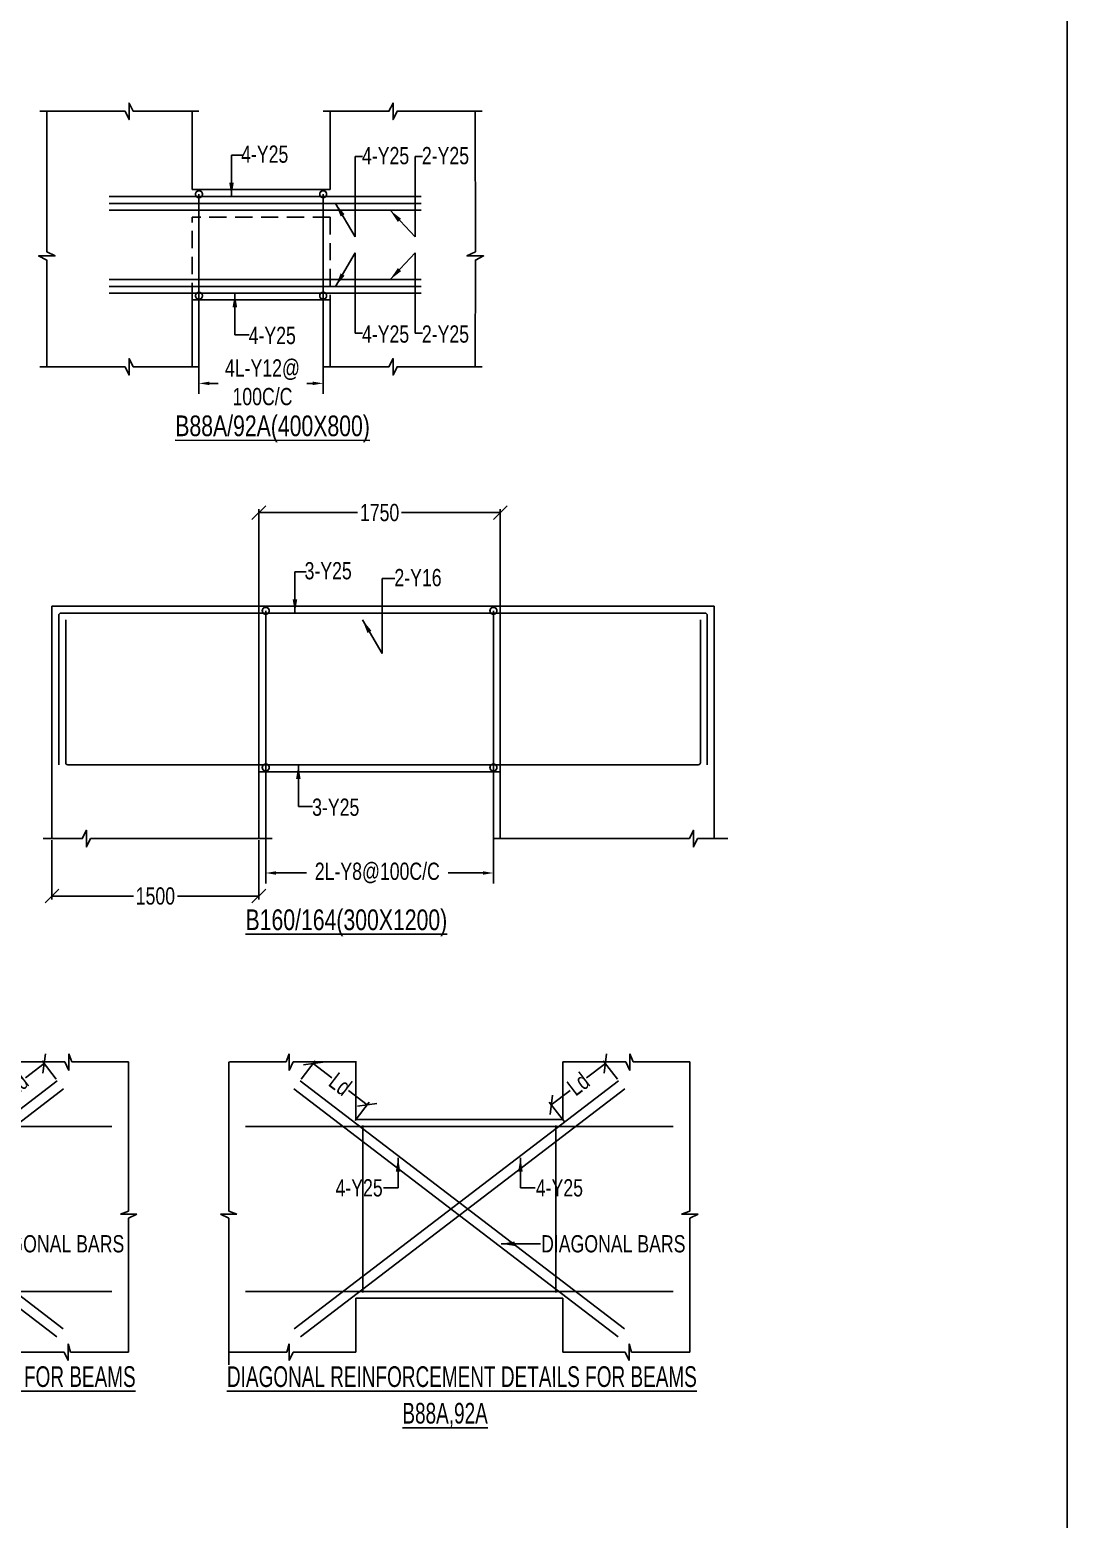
# Model space of a CAD drawing. Header units: millimetres. Extents: x 0 to 31744305, y -21599035 to 0.
# Drawn here: x 31672087 to 31679606, y -21259889 to -21249088 of the extents above; entities that cross this region are included whole.
import ezdxf

# ---------------------------------------------------------------- set-up
doc = ezdxf.new("R2010")
doc.units = ezdxf.units.MM
doc.header["$LTSCALE"] = 1000
doc.header["$MEASUREMENT"] = 0
doc.header["$PDMODE"] = 3
for name, pattern in [('CONTINOUS', [0]), ('CONTINU', [0]), ('HIDDEN', [0.375, 0.25, -0.125])]:
    doc.linetypes.add(name, pattern=pattern)
for name, color, linetype in [('-S-ARROW', 253, 'Continuous'), ('-S-MISC', 8, 'Continuous'), ('-S-STIRUP', 11, 'Continuous'), ('-STR-BEAM', 7, 'CONTINU'), ('-STR-COLUMN', 5, 'HIDDEN'), ('-STR-REINF', 3, 'Continuous'), ('-STR-RF-DIM', 8, 'CONTINOUS'), ('-STR-TEXT', 6, 'Continuous'), ('COL', 5, 'Continuous'), ('cut lines', 8, 'Continuous'), ('dim', 8, 'Continuous'), ('rein', 3, 'Continuous'), ('rings', 252, 'Continuous'), ('S-BEAM', 7, 'Continuous'), ('S-DIM', 7, 'Continuous'), ('SEC TEXT', 9, 'Continuous'), ('SLAB LINE', 254, 'HIDDEN')]:
    doc.layers.add(name, color=color, linetype=linetype)
doc.styles.add('BEAM-LS', font='romans.shx', dxfattribs={"width": 0.8})
doc.styles.add('sd', font='ARIALN.TTF')
doc.styles.add('SOBHA', font='swisscl.ttf')
doc.styles.add('sobha.sed', font='swisscl.ttf')
doc.dimstyles.new('S-50', dxfattribs={"dimscale": 50, "dimtxt": 2.5, "dimasz": 2, "dimexe": 0.5, "dimexo": 0.25, "dimgap": 0.25, "dimtad": 0, "dimdec": 0, "dimrnd": 0.0005, "dimzin": 0, "dimdsep": 46, "dimtxsty": 'sobha.sed', "dimblk": 'OBLIQUE', "dimcen": 0.09, "dimclrd": 8, "dimclre": 8, "dimclrt": 6, "dimadec": 0, "dimazin": 0, "dimtfac": 1, "dimtdec": 0, "dimtofl": 0, "dimtmove": 2, "dimatfit": 3, "dimfxl": 0.18, "dimtolj": 1, "dimtzin": 0, "dimlwd": -1, "dimlwe": -1, "dimarcsym": 0})
doc.dimstyles.new('S-DIM50', dxfattribs={"dimscale": 50, "dimtxt": 2.5, "dimasz": 1.5, "dimexe": 1.5, "dimexo": 1, "dimgap": 0.5, "dimtad": 0, "dimdec": 0, "dimzin": 0, "dimdsep": 46, "dimtxsty": 'SOBHA', "dimcen": 0.09, "dimclrd": 256, "dimclre": 256, "dimclrt": 6, "dimadec": 5, "dimazin": 0, "dimtfac": 1, "dimtdec": 0, "dimtofl": 0, "dimtmove": 0, "dimatfit": 3, "dimfxl": 0.18, "dimtolj": 1, "dimtzin": 0, "dimlwd": -1, "dimlwe": -1, "dimarcsym": 0})
doc.dimstyles.new('STIRUP', dxfattribs={"dimscale": 50, "dimtxt": 2.5, "dimasz": 2.2, "dimexe": 0, "dimexo": 0, "dimgap": 0.5, "dimtad": 0, "dimdec": 0, "dimzin": 0, "dimdsep": 46, "dimtxsty": 'BEAM-LS', "dimblk": 'DOTSMALL', "dimcen": 0.09, "dimclrd": 256, "dimclre": 256, "dimclrt": 256, "dimadec": 5, "dimazin": 0, "dimtfac": 1, "dimtdec": 0, "dimtofl": 0, "dimtmove": 0, "dimatfit": 3, "dimldrblk": 'DOTSMALL', "dimfxl": 0, "dimfxlon": 1, "dimtolj": 1, "dimtzin": 0, "dimlwd": -1, "dimlwe": -1, "dimarcsym": 0})

# ---------------------------------------------------------------- blocks, each defined once
blk = doc.blocks.new('_OBLIQUE')
at = {"color": 0, "linetype": 'ByBlock'}
blk.add_line((-0.5, -0.5), (0.5, 0.5), dxfattribs=at)
blk = doc.blocks.new('*D875')
at = {"layer": 'Defpoints', "color": 0, "transparency": 16777216}
for p in [(31672191.12852166, -21256583.90729055), (31672286.46278351, -21256708.5110834), (31671895.0406443, -21257007.98784784)]:
    blk.add_point(p, dxfattribs=at)
at = {"layer": 'dim', "color": 8, "transparency": 16777216}
for p, q in [((31672191.12852166, -21256583.90729055), (31672055.14562362, -21256687.94769667)), ((31672278.86719354, -21256698.58349493), (31672175.93734171, -21256564.0521136)), ((31671799.70638243, -21256883.38405499), (31671935.68928048, -21256779.34364889)), ((31671887.44505433, -21256998.06025936), (31671784.51520249, -21256863.52887804))]:
    blk.add_line(p, q, dxfattribs=at)
at = {"layer": 'dim', "color": 8, "transparency": 16777216, "xscale": 100, "yscale": 100, "zscale": 100}
for p, rotation in [((31672191.12852166, -21256583.90729055), 37.41957378879141), ((31671799.70638243, -21256883.38405499), 217.4195737887914)]:
    blk.add_blockref('_OBLIQUE', p, dxfattribs=dict(at, rotation=rotation))
at = {"layer": 'dim', "color": 6, "transparency": 16777216, "insert": (31671995.41745205, -21256733.64567278), "char_height": 125, "attachment_point": 5, "rotation": 37.41957378879141, "style": 'sobha.sed'}
blk.add_mtext('\\A1;Ld', dxfattribs=at)
blk = doc.blocks.new('*D884')
at = {"layer": '-STR-RF-DIM', "transparency": 16777216}
for p, q in [((31673797.30491067, -21254380.69489364), (31673797.30491067, -21255277.56171305)), ((31675447.60137615, -21254437.63517562), (31675447.60137615, -21255277.56171305)), ((31673872.30491068, -21255202.56171304), (31674091.9244119, -21255202.56171304)), ((31675372.60137616, -21255202.56171304), (31675119.97159407, -21255202.56171304))]:
    blk.add_line(p, q, dxfattribs=at)
for points in [[(31673872.30491068, -21255190.06171305), (31673872.30491068, -21255215.06171304), (31673797.30491067, -21255202.56171304)], [(31675372.60137616, -21255190.06171305), (31675372.60137616, -21255215.06171304), (31675447.60137615, -21255202.56171304)]]:
    blk.add_solid(points, dxfattribs=at)
at = {"layer": 'Defpoints', "color": 0, "transparency": 16777216}
for p in [(31673797.30491067, -21254380.69489364, 178586.5908789217), (31675447.60137615, -21254437.63517562, 178586.5908513763), (31675447.60137615, -21255202.56171304)]:
    blk.add_point(p, dxfattribs=at)
at = {"layer": '-STR-RF-DIM', "color": 6, "transparency": 16777216, "insert": (31674605.94800298, -21255202.56171304), "char_height": 125, "attachment_point": 5, "style": 'SOBHA'}
blk.add_mtext('\\A1;2L-Y8@100C/C', dxfattribs=at)
blk = doc.blocks.new('_DotSmall')
at = {"color": 0, "linetype": 'ByBlock', "const_width": 0.5}
blk.add_lwpolyline([(-0.0625, 0, 1), (0.0625, 0, 1)], format="xyb", close=True, dxfattribs=at)
blk = doc.blocks.new('*D885')
at = {"layer": '-S-STIRUP', "ltscale": 100, "transparency": 16777216}
blk.add_line((31673797.30491131, -21254437.63517562), (31673797.30491131, -21253300.92127859), dxfattribs=at)
at = {"layer": 'Defpoints', "color": 0, "linetype": 'CONTINU', "ltscale": 100, "transparency": 16777216}
for p in [(31673797.3049102, -21253300.92127859), (31673797.30491131, -21253300.92127859), (31673797.30491021, -21254437.63517562)]:
    blk.add_point(p, dxfattribs=at)
at = {"layer": '-S-STIRUP', "linetype": 'CONTINU', "ltscale": 100, "transparency": 16777216, "xscale": 100, "yscale": 100, "zscale": 100}
for p, rotation in [((31673797.30491131, -21253300.92127859), 90), ((31673797.30491131, -21254437.63517562), 270)]:
    blk.add_blockref('_DotSmall', p, dxfattribs=dict(at, rotation=rotation))
blk = doc.blocks.new('*D883')
at = {"layer": '-S-STIRUP', "ltscale": 100, "transparency": 16777216}
blk.add_line((31675447.60137608, -21254437.63517562), (31675447.60137608, -21253300.92127859), dxfattribs=at)
at = {"layer": 'Defpoints', "color": 0, "linetype": 'CONTINU', "ltscale": 100, "transparency": 16777216}
for p in [(31675447.60137617, -21253300.92127859), (31675447.60137608, -21253300.92127859), (31675447.60137616, -21254437.63517562)]:
    blk.add_point(p, dxfattribs=at)
at = {"layer": '-S-STIRUP', "linetype": 'CONTINU', "ltscale": 100, "transparency": 16777216, "xscale": 100, "yscale": 100, "zscale": 100}
for p, rotation in [((31675447.60137608, -21253300.92127859), 90), ((31675447.60137608, -21254437.63517562), 270)]:
    blk.add_blockref('_DotSmall', p, dxfattribs=dict(at, rotation=rotation))
blk = doc.blocks.new('*D886')
at = {"layer": 'Defpoints', "color": 0, "transparency": 16777216}
for p in [(31675497.60137553, -21252589.50456144), (31673747.45784423, -21254467.9208243, 1.4671422686e-06), (31675497.60137553, -21254467.9208243, 2.2541115826e-06)]:
    blk.add_point(p, dxfattribs=at)
at = {"layer": 'S-DIM', "color": 8, "transparency": 16777216}
for p, q in [((31673747.45784423, -21254455.4208243), (31673747.45784423, -21252564.50456144)), ((31673747.45784423, -21252589.50456144), (31674463.11774881, -21252589.50456144)), ((31675497.60137553, -21252589.50456144), (31674781.94147095, -21252589.50456144)), ((31675497.60137553, -21254455.4208243), (31675497.60137553, -21252564.50456144))]:
    blk.add_line(p, q, dxfattribs=at)
at = {"layer": 'S-DIM', "color": 8, "transparency": 16777216, "xscale": 100, "yscale": 100, "zscale": 100, "rotation": 180}
blk.add_blockref('_OBLIQUE', (31673747.45784423, -21252589.50456144), dxfattribs=at)
at = {"layer": 'S-DIM', "color": 8, "transparency": 16777216, "xscale": 100, "yscale": 100, "zscale": 100}
blk.add_blockref('_OBLIQUE', (31675497.60137553, -21252589.50456144), dxfattribs=at)
at = {"layer": 'S-DIM', "color": 6, "transparency": 16777216, "insert": (31674622.52960989, -21252589.50456144), "char_height": 125, "attachment_point": 5, "style": 'sobha.sed'}
blk.add_mtext('\\A1;1750', dxfattribs=at)
blk = doc.blocks.new('*D889')
at = {"layer": 'Defpoints', "color": 0, "transparency": 16777216}
for p in [(31676258.70544766, -21256583.90729056), (31676354.03970952, -21256708.5110834), (31675962.6175703, -21257007.98784783)]:
    blk.add_point(p, dxfattribs=at)
at = {"layer": 'dim', "color": 8, "transparency": 16777216}
for p, q in [((31676258.70544766, -21256583.90729056), (31676122.72254962, -21256687.94769667)), ((31676346.44411954, -21256698.58349493), (31676243.51426772, -21256564.0521136)), ((31675867.28330844, -21256883.38405499), (31676003.2662065, -21256779.34364889)), ((31675955.02198032, -21256998.06025936), (31675852.0921285, -21256863.52887804))]:
    blk.add_line(p, q, dxfattribs=at)
at = {"layer": 'dim', "color": 8, "transparency": 16777216, "xscale": 100, "yscale": 100, "zscale": 100}
for p, rotation in [((31676258.70544766, -21256583.90729056), 37.41957378879141), ((31675867.28330844, -21256883.38405499), 217.4195737887914)]:
    blk.add_blockref('_OBLIQUE', p, dxfattribs=dict(at, rotation=rotation))
at = {"layer": 'dim', "color": 6, "transparency": 16777216, "insert": (31676062.99437805, -21256733.64567278), "char_height": 125, "attachment_point": 5, "rotation": 37.41957378879141, "style": 'sobha.sed'}
blk.add_mtext('\\A1;Ld', dxfattribs=at)
blk = doc.blocks.new('*D890')
at = {"layer": 'Defpoints', "color": 0, "transparency": 16777216}
for p in [(31674141.15259949, -21256583.90729057), (31674045.81833765, -21256708.5110834), (31674437.24047687, -21257007.98784783)]:
    blk.add_point(p, dxfattribs=at)
at = {"layer": 'dim', "color": 8, "transparency": 16777216}
for p, q in [((31674053.41392762, -21256698.58349493), (31674156.34377944, -21256564.05211362)), ((31674141.15259949, -21256583.90729057), (31674277.13549754, -21256687.94769668)), ((31674532.57473872, -21256883.38405499), (31674396.59184067, -21256779.34364889)), ((31674444.83606683, -21256998.06025935), (31674547.76591867, -21256863.52887804))]:
    blk.add_line(p, q, dxfattribs=at)
at = {"layer": 'dim', "color": 8, "transparency": 16777216, "xscale": 100, "yscale": 100, "zscale": 100}
for p, rotation in [((31674141.15259949, -21256583.90729057), 142.5804262117349), ((31674532.57473872, -21256883.38405499), 322.5804262117349)]:
    blk.add_blockref('_OBLIQUE', p, dxfattribs=dict(at, rotation=rotation))
at = {"layer": 'dim', "color": 6, "transparency": 16777216, "insert": (31674336.86366911, -21256733.64567278), "char_height": 125, "attachment_point": 5, "rotation": 322.5804262117349, "style": 'sobha.sed'}
blk.add_mtext('\\A1;Ld', dxfattribs=at)
blk = doc.blocks.new('*D891')
at = {"layer": '-STR-RF-DIM', "transparency": 16777216}
for p, q in [((31673313.39574052, -21251016.75625566), (31673313.39574052, -21251727.18279311)), ((31674213.39574176, -21251016.75625566), (31674213.39574176, -21251727.18279311)), ((31673388.39574052, -21251652.18279311), (31673451.90983027, -21251652.18279311)), ((31674138.39574176, -21251652.18279311), (31674094.88165203, -21251652.18279311))]:
    blk.add_line(p, q, dxfattribs=at)
for points in [[(31673388.39574052, -21251639.6827931), (31673388.39574052, -21251664.6827931), (31673313.39574052, -21251652.18279311)], [(31674138.39574176, -21251639.6827931), (31674138.39574176, -21251664.6827931), (31674213.39574176, -21251652.18279311)]]:
    blk.add_solid(points, dxfattribs=at)
at = {"layer": 'Defpoints', "color": 0, "transparency": 16777216}
for p in [(31673313.39574052, -21251016.75625566, 178586.5908676869), (31674213.39574176, -21251016.75625566, 178586.5908676869), (31674213.39574176, -21251652.18279311)]:
    blk.add_point(p, dxfattribs=at)
at = {"layer": '-STR-RF-DIM', "color": 6, "transparency": 16777216, "char_height": 125, "attachment_point": 5, "style": 'SOBHA'}
for s, insert in [('\\A1;4L-Y12@', (31673773.39574114, -21251553.01011944)), ('\\A1;100C/C', (31673773.39574114, -21251748.69327802))]:
    blk.add_mtext(s, dxfattribs=dict(at, insert=insert))
blk = doc.blocks.new('*D892')
at = {"layer": '-S-STIRUP', "ltscale": 100, "transparency": 16777216}
blk.add_line((31674213.39574188, -21251016.75625568), (31674213.39574188, -21250280.04235864), dxfattribs=at)
at = {"layer": 'Defpoints', "color": 0, "linetype": 'CONTINU', "ltscale": 100, "transparency": 16777216}
for p in [(31674213.39574178, -21250280.04235864), (31674213.39574188, -21250280.04235864), (31674213.39574178, -21251016.75625568, -3.05022404063e-05)]:
    blk.add_point(p, dxfattribs=at)
at = {"layer": '-S-STIRUP', "linetype": 'CONTINU', "ltscale": 100, "transparency": 16777216, "xscale": 100, "yscale": 100, "zscale": 100}
for p, rotation in [((31674213.39574188, -21250280.04235864), 90), ((31674213.39574188, -21251016.75625568), 270)]:
    blk.add_blockref('_DotSmall', p, dxfattribs=dict(at, rotation=rotation))
blk = doc.blocks.new('*D893')
at = {"layer": '-S-STIRUP', "ltscale": 100, "transparency": 16777216}
blk.add_line((31673313.395741, -21251016.75625568), (31673313.395741, -21250280.04235864), dxfattribs=at)
at = {"layer": 'Defpoints', "color": 0, "linetype": 'CONTINU', "ltscale": 100, "transparency": 16777216}
for p in [(31673313.39574054, -21250280.04235864), (31673313.395741, -21250280.04235864), (31673313.39574054, -21251016.75625568, -3.05022404063e-05)]:
    blk.add_point(p, dxfattribs=at)
at = {"layer": '-S-STIRUP', "linetype": 'CONTINU', "ltscale": 100, "transparency": 16777216, "xscale": 100, "yscale": 100, "zscale": 100}
for p, rotation in [((31673313.395741, -21250280.04235864), 90), ((31673313.395741, -21251016.75625568), 270)]:
    blk.add_blockref('_DotSmall', p, dxfattribs=dict(at, rotation=rotation))
blk = doc.blocks.new('*D1145')
at = {"layer": 'Defpoints', "color": 0, "transparency": 16777216}
for p in [(31672247.45784423, -21254952.50341867, -1.38432660606e-05), (31673747.45784423, -21254952.50341867, 8.873724713e-07), (31673747.45784423, -21255370.06281031)]:
    blk.add_point(p, dxfattribs=at)
at = {"layer": 'S-DIM', "color": 8, "transparency": 16777216}
for p, q in [((31672247.45784423, -21254965.00341867), (31672247.45784423, -21255395.06281031)), ((31673747.45784423, -21254965.00341867), (31673747.45784423, -21255395.06281031)), ((31672247.45784423, -21255370.06281031), (31672838.04598316, -21255370.06281031)), ((31673747.45784423, -21255370.06281031), (31673156.8697053, -21255370.06281031))]:
    blk.add_line(p, q, dxfattribs=at)
at = {"layer": 'S-DIM', "color": 8, "transparency": 16777216, "xscale": 100, "yscale": 100, "zscale": 100, "rotation": 180}
blk.add_blockref('_OBLIQUE', (31672247.45784423, -21255370.06281031), dxfattribs=at)
at = {"layer": 'S-DIM', "color": 8, "transparency": 16777216, "xscale": 100, "yscale": 100, "zscale": 100}
blk.add_blockref('_OBLIQUE', (31673747.45784423, -21255370.06281031), dxfattribs=at)
at = {"layer": 'S-DIM', "color": 6, "transparency": 16777216, "insert": (31672997.45784422, -21255370.06281031), "char_height": 125, "attachment_point": 5, "style": 'sobha.sed'}
blk.add_mtext('\\A1;1500', dxfattribs=at)

msp = doc.modelspace()

# ---------------------------------------------------------------- linework, layer by layer
at = {"layer": '-S-MISC', "linetype": 'ByBlock', "ltscale": 1000}
for points, elevation in [([(31673313.39574114, -21249678.85254992), (31672836.90148132, -21249678.85254992), (31672807.03381735, -21249619.19295303), (31672807.03381735, -21249739.35776812), (31672777.18242234, -21249678.85254992), (31672161.00243994, -21249679.096065)], -0.0001080892212019), ([(31674213.39574114, -21249678.85254992), (31674689.89000097, -21249678.85254992), (31674719.75766492, -21249619.19295303), (31674719.75766492, -21249739.35776812), (31674749.60905994, -21249678.85254992), (31675365.78904234, -21249679.096065)], -0.0001080892212019), ([(31672211.00226861, -21251531.62449873), (31672210.26595711, -21250757.76631438), (31672150.60636022, -21250727.89865042), (31672270.77117532, -21250727.89865042), (31672210.26595711, -21250698.04725542), (31672210.78335217, -21249678.85254992)], -0.000106900166083), ([(31675315.78921367, -21251531.62449873), (31675316.52552517, -21250757.76631438), (31675376.18512205, -21250727.89865042), (31675256.02030696, -21250727.89865042), (31675316.52552517, -21250698.04725542), (31675316.00813012, -21249678.85254992)], -0.000106900166083), ([(31673311.84096148, -21251531.62449873), (31672836.90148132, -21251531.62449873), (31672807.03381735, -21251471.96490184), (31672807.03381735, -21251592.12971693), (31672777.18242234, -21251531.62449873), (31672161.00243994, -21251531.8680138)], -0.0001374023981583), ([(31674214.95052081, -21251531.62449873), (31674689.89000097, -21251531.62449873), (31674719.75766492, -21251471.96490184), (31674719.75766492, -21251592.12971693), (31674749.60905994, -21251531.62449873), (31675365.78904234, -21251531.8680138)], -0.0001374023981583), ([(31672184.88631406, -21254952.50341867), (31672467.61498497, -21254952.50341867), (31672497.48264894, -21254892.84382179), (31672497.48264894, -21255013.00863688), (31672527.33404394, -21254952.50341867), (31673843.30166937, -21254952.50341867)], -1.3608660083e-06), ([(31675447.60137553, -21254952.50341867), (31676867.65738489, -21254952.50341867), (31676897.52504885, -21254892.84382179), (31676897.52504885, -21255013.00863688), (31676927.37644386, -21254952.50341867), (31677147.44885254, -21254952.50341867)], 8.460295207e-07)]:
    msp.add_lwpolyline(points, dxfattribs=dict(at, elevation=elevation))
at = {"layer": '-STR-BEAM'}
for p, q in [((31673263.39574114, -21250247.04190435, -0.0001100439938962), (31674263.39574114, -21250247.04190435, -0.0001123964133041)), ((31672247.45784424, -21253267.9208243, 4.339722973e-06), (31677047.44844164, -21253267.9208243, -1.23165630782e-05))]:
    msp.add_line(p, q, dxfattribs=at)
at = {"layer": '-STR-BEAM', "elevation": 5.230624855e-07}
msp.add_lwpolyline([(31679606.42317934, -21264619.36507947), (31644306.42317935, -21264619.36507947), (31644306.42317935, -21235952.81274575), (31679606.42317934, -21235919.36507947)], close=True, dxfattribs=at)
at = {"layer": '-STR-BEAM'}
for points, elevation in [([(31674263.39574114, -21251047.04190435), (31673263.39574114, -21251047.04190435)], -0.0001061553005894), ([(31675497.60137553, -21254467.9208243), (31673747.45784423, -21254467.9208243)], 1.81857030839e-05)]:
    msp.add_lwpolyline(points, dxfattribs=dict(at, elevation=elevation))
at = {"layer": '-STR-COLUMN', "linetype": 'Continuous', "ltscale": 10}
for p, q in [((31673263.39574114, -21250247.04190435, -0.0001061553005894), (31673263.39574114, -21249678.85254992, -0.0001055863789117)), ((31674263.39574114, -21250247.04190435, -0.0001061553005894), (31674263.39574114, -21249678.85254992, -0.0001055863789117)), ((31673263.39574114, -21251047.04190435, -0.0001063560469098), (31673263.39574114, -21251531.62449873, -0.0001058708397505)), ((31674263.39574114, -21251047.04190435, -0.0001063560469098), (31674263.39574114, -21251531.62449873, -0.0001058708397505)), ((31672247.45784424, -21253267.9208243, -3.1136150938e-06), (31672247.45784423, -21254952.50341867, -1.38432660606e-05)), ((31677047.44844164, -21254952.50341867, -2.4985721945e-06), (31677047.44844164, -21253267.9208243, -9.11947276e-07)), ((31673747.45784423, -21254467.9208243, 8.873724713e-07), (31673747.45784423, -21254952.50341867, 8.873724713e-07)), ((31675497.60137553, -21254467.9208243, 1.6743417854e-06), (31675497.60137553, -21254952.50341867, 2.1595489447e-06))]:
    msp.add_line(p, q, dxfattribs=at)
at = {"layer": '-STR-REINF', "ltscale": 10}
for p, q in [((31674923.72611619, -21250297.04190435, -0.0001486953583279), (31672663.39574113, -21250297.04190435, -0.0001241997174349)), ((31674923.72611619, -21250347.04190435, -0.0001486953583279), (31672663.39574113, -21250347.04190435, -0.0001241997174349)), ((31674923.72611619, -21250397.04190435, -0.0001486953583279), (31672663.39574113, -21250397.04190435, -0.0001241997174349)), ((31674923.72611619, -21250899.75670997, -0.0001486953583279), (31672663.39574113, -21250899.75670999, -0.0001241997174349)), ((31674923.72611619, -21250949.75670998, -0.0001486953583279), (31672663.39574113, -21250949.75670998, -0.0001241997174349)), ((31672663.39574113, -21250997.04190435, -0.0001546691029599), (31674923.72611619, -21250997.04190435, -0.0001801200923343)), ((31672297.45784422, -21253332.9208243, -1.38432660606e-05), (31672297.45784422, -21254418.58333962, -1.38432660606e-05)), ((31676982.49766232, -21253317.9208243, -3.72483124318e-05), (31672312.45784423, -21253317.9208243, -1.38432660606e-05)), ((31672347.45784422, -21253367.9208243, -1.38432660606e-05), (31672347.45784422, -21254402.9208243, -1.38432660606e-05)), ((31676947.49766232, -21253367.9208243, -1.33943473282e-05), (31676947.49766232, -21254402.9208243, -3.7361759163e-05)), ((31676997.49766232, -21253332.9208243, -1.33943473282e-05), (31676997.49766232, -21254418.58333964, -3.7361759163e-05)), ((31672362.45784422, -21254417.9208243, -1.38432660606e-05), (31676932.49806057, -21254417.9208243, -3.7361759163e-05))]:
    msp.add_line(p, q, dxfattribs=at)
for centre, start, end in [((31672312.45784423, -21253332.9208243, -1.38432660606e-05), 90, 180), ((31676982.49766232, -21253332.9208243, -1.33943473282e-05), 0, 90), ((31672362.45784422, -21254402.9208243, -1.38432660606e-05), 180, 270), ((31676932.49766232, -21254402.9208243, -3.7361759163e-05), 270, 0)]:
    msp.add_arc(centre, 15, start, end, dxfattribs=at)
at = {"layer": 'COL', "linetype": 'Continuous', "ltscale": 10}
for p, q in [((31674450.01388788, -21256991.29274337), (31674450.01388788, -21256573.10333298)), ((31675949.84415928, -21256991.29274337), (31675949.84415928, -21256573.10333298)), ((31674450.01388788, -21258676.67638212), (31674450.01388788, -21258286.29274337)), ((31675949.84415928, -21258676.67638212), (31675949.84415928, -21258286.29274337))]:
    msp.add_line(p, q, dxfattribs=at)
at = {"layer": 'COL'}
msp.add_line((31675949.84415928, -21256991.29274337), (31675962.61757029, -21257007.98784783), dxfattribs=at)
at = {"layer": 'cut lines', "linetype": 'Continuous', "ltscale": 10}
for p, q in [((31672391.84012963, -21256573.10333298), (31672369.53966962, -21256513.4437361)), ((31672369.53966962, -21256513.4437361), (31672369.53966962, -21256633.60855118)), ((31673945.10054015, -21256573.10333298), (31673967.40100017, -21256513.4437361)), ((31673967.40100017, -21256513.4437361), (31673967.40100017, -21256633.60855118)), ((31676459.41705564, -21256573.10333298), (31676437.11659562, -21256513.4437361)), ((31676437.11659562, -21256513.4437361), (31676437.11659562, -21256633.60855118)), ((31672340.63020976, -21256573.10333298), (31671882.26723328, -21256573.10333298)), ((31672369.53966962, -21256633.60855118), (31672340.63020976, -21256573.10333298)), ((31672803.35706787, -21256573.10333298), (31672391.84012963, -21256573.10333298)), ((31672803.35706787, -21256573.10333298), (31672803.35706787, -21257654.54749674)), ((31673528.92405329, -21256573.10333298), (31673528.92405329, -21257654.54749674)), ((31673533.58360193, -21256573.10333298), (31673945.10054015, -21256573.10333298)), ((31673967.40100017, -21256633.60855118), (31673996.31046003, -21256573.10333298)), ((31673996.31046003, -21256573.10333298), (31674454.67343652, -21256573.10333298)), ((31676408.20713576, -21256573.10333298), (31675949.84415928, -21256573.10333298)), ((31676437.11659562, -21256633.60855118), (31676408.20713576, -21256573.10333298)), ((31676870.93399387, -21256573.10333298), (31676459.41705564, -21256573.10333298)), ((31676870.93399387, -21256573.10333298), (31676870.93399387, -21257654.54749674)), ((31672803.35706787, -21257654.54749674), (31672743.69747099, -21257676.84795675)), ((31672743.69747099, -21257676.84795675), (31672863.86228607, -21257676.84795675)), ((31672863.86228607, -21257676.84795675), (31672803.35706787, -21257705.75741661)), ((31672803.35706787, -21257705.75741661), (31672803.35706787, -21258676.67638212)), ((31673588.58365017, -21257676.84795675), (31673468.41883508, -21257676.84795675)), ((31673468.41883508, -21257676.84795675), (31673528.92405329, -21257705.75741661)), ((31673528.92405329, -21257654.54749674), (31673588.58365017, -21257676.84795675)), ((31673528.92405329, -21257705.75741661), (31673528.92405329, -21258768.70097722)), ((31676870.93399387, -21257654.54749674), (31676811.27439698, -21257676.84795675)), ((31676811.27439698, -21257676.84795675), (31676931.43921206, -21257676.84795675)), ((31676931.43921206, -21257676.84795675), (31676870.93399387, -21257705.75741661)), ((31676870.93399387, -21257705.75741661), (31676870.93399387, -21258676.67638212)), ((31672335.48120524, -21258676.67638212), (31671882.26723328, -21258676.67638212)), ((31672364.37193254, -21258737.18160033), (31672335.48120524, -21258676.67638212)), ((31672381.90094112, -21258676.67638212), (31672364.37193254, -21258617.01678523)), ((31672364.37193254, -21258617.01678523), (31672364.37193254, -21258737.18160033)), ((31672803.35706787, -21258676.67638212), (31672381.90094112, -21258676.67638212)), ((31673528.92405329, -21258676.67638212), (31673950.38018003, -21258676.67638212)), ((31673950.38018003, -21258676.67638212), (31673967.90918861, -21258617.01678523)), ((31673967.90918861, -21258617.01678523), (31673967.90918861, -21258737.18160033)), ((31673967.90918861, -21258737.18160033), (31673996.7999159, -21258676.67638212)), ((31673996.7999159, -21258676.67638212), (31674450.01388788, -21258676.67638212)), ((31676403.05813126, -21258676.67638212), (31675949.84415928, -21258676.67638212)), ((31676431.94885855, -21258737.18160033), (31676403.05813126, -21258676.67638212)), ((31676449.47786711, -21258676.67638212), (31676431.94885855, -21258617.01678523)), ((31676431.94885855, -21258617.01678523), (31676431.94885855, -21258737.18160033)), ((31676870.93399387, -21258676.67638212), (31676449.47786711, -21258676.67638212))]:
    msp.add_line(p, q, dxfattribs=at)
at = {"layer": 'rein', "ltscale": 10}
for p, q in [((31669935.80030519, -21258507.00105814), (31672286.46278351, -21256708.5110834)), ((31672328.90388997, -21258507.00105814), (31669978.24141163, -21256708.5110834)), ((31674003.37723119, -21258507.00105814), (31676354.03970951, -21256708.5110834)), ((31676396.48081597, -21258507.00105814), (31674045.81833763, -21256708.5110834)), ((31672283.33035013, -21258566.566589), (31669932.6678718, -21256768.07661426)), ((31669981.37384501, -21258566.566589), (31672332.03632335, -21256768.07661426)), ((31676350.90727614, -21258566.566589), (31674000.24479781, -21256768.07661426)), ((31674048.95077102, -21258566.566589), (31676399.61324935, -21256768.07661426)), ((31672682.26723328, -21257041.29274337), (31669582.43696188, -21257041.29274337)), ((31676749.84415927, -21257041.29274337), (31673650.01388787, -21257041.29274337)), ((31669582.43696188, -21258236.29274337), (31672682.26723328, -21258236.29274337)), ((31673650.01388787, -21258236.29274337), (31676749.84415927, -21258236.29274337))]:
    msp.add_line(p, q, dxfattribs=at)
at = {"layer": 'rings', "color": 250, "ltscale": 10}
for p, q in [((31674500.01388787, -21257033.29274339), (31674500.01388787, -21258244.29274338)), ((31675899.84415927, -21257033.29274339), (31675899.84415927, -21258244.29274338))]:
    msp.add_line(p, q, dxfattribs=at)
at = {"layer": 'S-BEAM'}
for p, q in [((31675949.84415928, -21256991.29274337), (31674450.01388788, -21256991.29274337)), ((31675949.84415928, -21258286.29274337), (31674450.01388788, -21258286.29274337))]:
    msp.add_line(p, q, dxfattribs=at)
at = {"layer": 'SLAB LINE', "color": 8, "linetype": 'HIDDEN', "ltscale": 0.5}
for p, q in [((31674263.24280772, -21250447.04190436, -0.0001137541045077), (31673263.39574114, -21250447.04190436, -0.0001030026281428)), ((31673263.39574114, -21251047.04190435, -0.0001061553005894), (31673263.39574114, -21250447.04190436, -0.0001061553005894)), ((31674263.24280772, -21250447.04190435, -7.83985073979e-05), (31674263.24280772, -21251047.04190435, -8.71357948144e-05)), ((31673747.45784423, -21253467.9208243, 8.873724713e-07), (31673747.45784423, -21254467.9208243, 8.873724713e-07)), ((31675497.44844211, -21253467.9208243, -8.703507781e-07), (31675497.60137553, -21254467.9208243, 1.6743417854e-06))]:
    msp.add_line(p, q, dxfattribs=at)

# ---------------------------------------------------------------- texts
at = {"layer": '-STR-TEXT', "color": 6, "style": 'SOBHA'}
for s, p in [('4-Y25', (31673618.89523032, -21250052.20343245, -8.85289232503e-05)), ('4-Y25', (31674495.09003311, -21250063.01987062, -178586.591063893)), ('2-Y25', (31674929.01131899, -21250063.01987062, -178586.591063893)), ('4-Y25', (31673673.59139481, -21251367.0558634, -0.0001190311553256)), ('4-Y25', (31674495.09003311, -21251356.73090623, -178586.591063893)), ('2-Y25', (31674929.01131899, -21251356.73090623, -178586.591063893)), ('3-Y25', (31674078.89288874, -21253073.08235241, 5.3098483477e-06)), ('2-Y16', (31674730.01377183, -21253122.77412135, -1.1558384256e-05)), ('3-Y25', (31674133.58905324, -21254787.93478334, 5.3098483477e-06))]:
    msp.add_text(s, height=125, dxfattribs=at).set_placement(p)
at = {"layer": 'dim', "color": 6, "char_height": 125, "style": 'SOBHA'}
for s, insert, attachment_point in [('\\A1;4-Y25', (31674644.94310194, -21257423.18508514), 3), ('\\A1;4-Y25', (31675754.9149452, -21257423.18508514), 1), ('\\A1;DIAGONAL BARS', (31671725.38943209, -21257828.75201883), 1), ('\\A1;DIAGONAL BARS', (31675792.9663581, -21257828.75201883), 1)]:
    msp.add_mtext(s, dxfattribs=dict(at, insert=insert, attachment_point=attachment_point))
at = {"layer": 'SEC TEXT', "color": 4, "linetype": 'ByBlock', "style": 'sobha.sed'}
for s, p in [('%%UB88A/92A(400X800)', (31673141.57805714, -21252034.930702, -0.0001015278559183)), ('%%UB160/164(300X1200)', (31673650.82287164, -21255616.64177666, 2.62193207163e-05))]:
    msp.add_text(s, height=150, rotation=359.9892789507706, dxfattribs=at).set_placement(p)
at = {"layer": 'SEC TEXT', "color": 1, "linetype": 'ByBlock', "style": 'sd', "width": 0.8}
for s, p in [('%%UDIAGONAL REINFORCEMENT DETAILS FOR BEAMS', (31669448.42513641, -21258929.97014687)), ('%%UDIAGONAL REINFORCEMENT DETAILS FOR BEAMS', (31673516.00206241, -21258929.97014687)), ('%%UB88A,92A', (31674787.61245306, -21259194.97014686))]:
    msp.add_text(s, height=150, rotation=0.010721049181468, dxfattribs=at).set_placement(p)

# ---------------------------------------------------------------- dimensions: what is measured, and where the dimension line sits
at = {"layer": '-S-STIRUP', "linetype": 'CONTINU', "ltscale": 100}
for base, p1, p2, picture, middle in [((31673313.395741, -21250280.04235864, 178586.5907738481), (31673313.39574052, -21251016.75625566, 178586.5907433459), (31673313.39574051, -21250280.04235863, 178586.5907738481), '*D893', (31673313.39574099, -21250648.39930716, 178586.5907738481)), ((31674213.39574188, -21250280.04235864, 178586.5907738481), (31674213.39574176, -21251016.75625566, 178586.5907433459), (31674213.39574176, -21250280.04235863, 178586.5907738481), '*D892', (31674213.39574187, -21250648.39930716, 178586.5907738481)), ((31673797.30491131, -21253300.92127859, 178586.5908789217), (31673797.30491019, -21254437.63517562, 178586.5908789217), (31673797.30491019, -21253300.92127857, 178586.5908789217), '*D885', (31673797.30491131, -21253869.27822711, 178586.5908789217)), ((31675447.60137608, -21253300.92127859, 178586.5908513763), (31675447.60137615, -21254437.63517562, 178586.5908513763), (31675447.60137615, -21253300.92127857, 178586.5908513763), '*D883', (31675447.60137607, -21253869.27822711, 178586.5908513763))]:
    dim = msp.add_linear_dim(base=base, p1=p1, p2=p2, angle=90, text=' ', dimstyle='STIRUP', override={"dimasz": 2}, dxfattribs=at)
    dim.commit()
    dim.dimension.update_dxf_attribs({"geometry": picture, "text_midpoint": middle})
at = {"layer": '-STR-RF-DIM'}
for base, p1, p2, text, picture, middle in [((31674213.39574176, -21251652.18279311, -0.0001243410036733), (31673313.39574052, -21251016.75625566, 178586.5907433459), (31674213.39574176, -21251016.75625566, 178586.5907433459), '4L-Y12@\\X100C/C', '*D891', (31673773.39574114, -21251652.18279311, -0.0001243410036733)), ((31675447.60137615, -21255202.56171304), (31673797.30491067, -21254380.69489364, 178586.5908789217), (31675447.60137615, -21254437.63517562, 178586.5908513763), '2L-Y8@100C/C', '*D884', (31674605.94800298, -21255202.56171304))]:
    dim = msp.add_linear_dim(base=base, p1=p1, p2=p2, text=text, dimstyle='S-DIM50', override={"dimscale": 1, "dimtxt": 125, "dimasz": 75, "dimexe": 75, "dimexo": 0, "dimgap": 25, "dimsah": 1, "dimcen": 4.5, "dimfxl": 75}, dxfattribs=at)
    dim.commit()
    dim.dimension.update_dxf_attribs({"geometry": picture, "text_midpoint": middle, "dimtype": 160})
at = {"layer": 'dim'}
for p1, p2, distance, picture, middle in [((31671895.0406443, -21257007.98784783), (31672286.46278351, -21256708.5110834), 156.89081131695204, '*D875', (31671995.41745205, -21256733.64567278)), ((31675962.61757029, -21257007.98784783), (31676354.03970951, -21256708.5110834), 156.89081130877102, '*D889', (31676062.99437805, -21256733.64567278)), ((31674437.24047687, -21257007.98784783), (31674045.81833763, -21256708.5110834), -156.89081130668606, '*D890', (31674336.86366911, -21256733.64567278))]:
    dim = msp.add_aligned_dim(p1=p1, p2=p2, distance=distance, text='Ld', dimstyle='S-50', dxfattribs=at)
    dim.commit()
    dim.dimension.update_dxf_attribs({"geometry": picture, "text_midpoint": middle})
at = {"layer": 'S-DIM', "color": 1}
dim = msp.add_aligned_dim(p1=(31673747.45784423, -21254467.9208243, 8.873724713e-07), p2=(31675497.60137553, -21254467.9208243, 1.6743417854e-06), distance=1878.4162628613412, dimstyle='S-50', dxfattribs=at)
dim.commit()
dim.dimension.update_dxf_attribs({"geometry": '*D886', "text_midpoint": (31674622.52960989, -21252589.50456144, -5.797697973e-07)})
dim = msp.add_linear_dim(base=(31673747.45784423, -21255370.06281031), p1=(31672247.45784423, -21254952.50341867, -1.38432660606e-05), p2=(31673747.45784423, -21254952.50341867, 8.873724713e-07), dimstyle='S-50', dxfattribs=at)
dim.commit()
dim.dimension.update_dxf_attribs({"geometry": '*D1145', "text_midpoint": (31672997.45784422, -21255370.06281031)})

# ---------------------------------------------------------------- leaders
at = {"layer": '-S-ARROW'}
for points, override in [([(31673548.9493931, -21250297.04190435, -0.0001067151793069), (31673548.9493931, -21249997.04190436, -0.0001067151793069), (31673631.33005931, -21249997.04190435, -0.0001067151793069)], {"dimasz": 2, "dimgap": 0.1, "dimtad": 0}), ([(31674303.77619764, -21250347.87738959, -178586.5910820793), (31674446.00224079, -21250590.10343273, -178586.5910820793), (31674446.00224079, -21250007.85834252, -178586.5910820793), (31674498.94521004, -21250007.85834252, -178586.5910820793)], {"dimgap": 0.1}), ([(31674698.265844, -21250397.04190435, -178586.5910820793), (31674879.92352667, -21250590.10343273, -178586.5910820793), (31674879.92352667, -21250007.85834252, -178586.5910820793), (31674932.86649591, -21250007.85834252, -178586.5910820793)], {"dimgap": 0.1}), ([(31674303.77619764, -21250948.92122474, -178586.5910820793), (31674446.00224079, -21250706.6951816, -178586.5910820793), (31674446.00224079, -21251288.94027181, -178586.5910820793), (31674498.94521004, -21251288.94027181, -178586.5910820793)], {"dimgap": 0.1}), ([(31674698.265844, -21250899.75670997, -178586.5910820793), (31674879.92352667, -21250706.6951816, -178586.5910820793), (31674879.92352667, -21251288.94027181, -178586.5910820793), (31674932.86649591, -21251288.94027181, -178586.5910820793)], {"dimgap": 0.1}), ([(31673573.51539866, -21250999.75670998, -0.0001067151793069), (31673573.51539866, -21251299.75670997, -0.0001067151793069), (31673676.94657174, -21251299.75670998, -0.0001067151793069)], {"dimasz": 2, "dimgap": 0.1, "dimtad": 0}), ([(31674008.94705151, -21253317.9208243, -1.2876407709e-05), (31674008.94705151, -21253017.92082431, -1.2876407709e-05), (31674091.32771775, -21253017.9208243, -1.2876407709e-05)], {"dimasz": 2, "dimgap": 0.1, "dimtad": 0}), ([(31674498.19993635, -21253367.63164032, -2.9744640312e-05), (31674640.4259795, -21253609.85768347, -2.9744640312e-05), (31674640.4259795, -21253067.61259325, -2.9744640312e-05), (31674733.36894875, -21253067.61259325, -2.9744640312e-05)], {"dimgap": 0.1}), ([(31674033.51305708, -21254420.63562992, -1.2876407709e-05), (31674033.51305708, -21254720.63562992, -1.2876407709e-05), (31674136.94423018, -21254720.63562992, -1.2876407709e-05)], {"dimasz": 2, "dimgap": 0.1, "dimtad": 0})]:
    msp.add_leader(points, dimstyle='S-50', override=override, dxfattribs=at)
at = {"layer": 'dim', "annotation_type": 0, "has_hookline": 1, "hookline_direction": 1, "text_width": 354.9311926605505, "horizontal_direction": (1, 1.8429e-12, 0)}
msp.add_leader([(31674756.33123981, -21257268.67867775), (31674756.33123981, -21257485.68508514), (31674649.94310194, -21257485.68508514)], dimstyle='S-50', override={"dimgap": 0.1, "dimtad": 0}, dxfattribs=at)
at = {"layer": 'dim', "annotation_type": 0, "has_hookline": 1, "hookline_direction": 1}
for points, text_width in [([(31675643.52680733, -21257268.67867775), (31675643.52680733, -21257485.68508514), (31675749.9149452, -21257485.68508514)], 354.9311926605505), ([(31675502.51243091, -21257891.25201883), (31675787.9663581, -21257891.25201883)], 1006.962647444299)]:
    msp.add_leader(points, dimstyle='S-50', override={"dimgap": 0.1, "dimtad": 0}, dxfattribs=dict(at, text_width=text_width))

doc.saveas('drawing.dxf')
